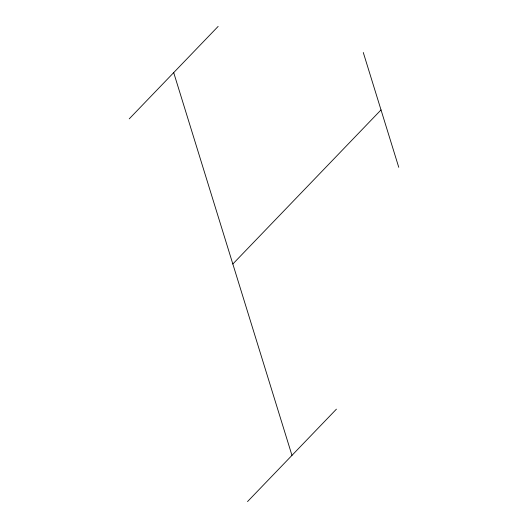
<?xml version="1.0" encoding="UTF-8"?>
<svg xmlns="http://www.w3.org/2000/svg" width="528" height="528" viewBox="0 0 528 528"><rect width="100%" height="100%" fill="white"/><g stroke="black" fill="none" stroke-linecap="round" stroke-linejoin="round"><path stroke-width="0.79" d="M129.241 118.853L218.15 26.4M232.835 264L381.018 109.91M247.513 501.6L336.422 409.147M363.277 52.496L398.759 167.317M173.699 72.626L291.971 455.374"/></g></svg>
